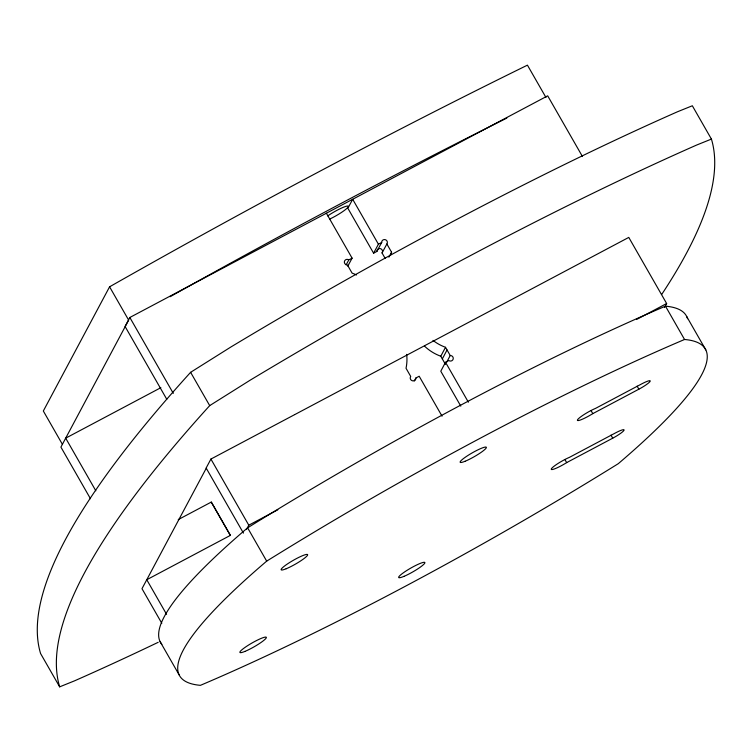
<?xml version="1.0" encoding="UTF-8"?>
<svg xmlns="http://www.w3.org/2000/svg" width="752" height="752" viewBox="0 0 752 752"><rect width="100%" height="100%" fill="white"/><g stroke="black" fill="none" stroke-linecap="round" stroke-linejoin="round"><path stroke-width="1.13" d="M414.324 380.973L415.894 377.993L419.184 376.244L442.054 416.176M445.485 364.429L440.794 356.232L445.522 347.302L443.295 346.428A44.716 43.174 27.9 0 1 432.983 340.402M442.326 358.911L447.055 349.981M445.522 347.302L450.222 355.499A2.867 2.764 27.9 0 1 453.165 359.099A2.867 2.764 27.9 0 1 448.803 360.528L445.513 362.276L440.785 371.206L460.797 406.136M446.538 362.445L450.222 355.499M545.943 97.45L527.434 65.151A1224.124 174.596 -29.8 0 0 109.585 286.803L43.325 411.006L62.397 444.319M582.462 156.538L547.691 95.833L129.833 317.485L125.058 326.443L166.784 399.293M294.493 414.728L210.917 459.058L206.142 468.017L243.432 533.121M206.462 467.847L141.987 588.684L161.802 623.276M246.665 529.173L248.79 525.187L277.845 509.781M664.524 307.512L666.648 303.535L628.775 237.406L294.803 414.568M346.127 264.883L348.806 259.891L352.096 258.152L326.377 213.23M347.809 266.133L352.096 258.152M378.416 244.203L352.688 199.28L347.866 208.257L373.594 253.18L378.416 244.203L381.706 242.454A2.867 2.764 28.2 0 1 385.287 239.672A2.867 2.764 28.2 0 1 386.876 243.986L391.566 252.183A44.716 43.146 28.2 0 0 391.143 254.467M373.594 253.18L376.884 251.431L381.706 242.454M385.174 258.434L382.054 252.963L386.876 243.986M388.887 257.175L391.566 252.183M158.202 642.302A678.727 96.801 -29.8 0 1 74.401 680.898L59.662 686.849L40.58 653.535A3219.218 459.152 -29.8 0 1 190.613 372.315L231.221 346.794A678.727 96.801 -29.8 0 1 677.599 111.719L692.338 105.769L711.42 139.082A3219.218 459.152 -29.8 0 1 661.713 294.427M59.662 686.849A3219.218 459.152 -29.8 0 1 209.695 405.619L250.294 380.098A678.727 96.801 -29.8 0 1 696.672 145.033L711.42 139.082M160.853 387.684L65.687 438.162L95.814 490.774M178.243 519.604L211.321 502.063L230.403 535.368L146.762 579.736L166.577 614.328M636.662 319.44L666.648 303.535M592.802 413.628L638.862 389.198A11.449 1.636 -29.8 0 0 650.142 381.311A11.449 1.636 -29.8 0 0 641.682 383.905L595.622 408.345A13.075 1.861 -29.8 0 0 577.498 419.851A13.075 1.861 -29.8 0 0 592.802 413.628L591.063 410.601M566.67 462.612L612.73 438.181A11.449 1.636 -29.8 0 0 624.01 430.304A11.449 1.636 -29.8 0 0 615.55 432.889L569.49 457.329A13.075 1.861 -29.8 0 0 551.357 468.834A13.075 1.861 -29.8 0 0 566.67 462.612L564.931 459.585M440.794 356.232L438.566 355.358A44.716 43.174 27.9 0 1 424.626 346.221M686.755 316.63L705.827 349.934M161.859 644.332A651.307 92.891 -29.8 0 1 247.615 527.819A534.089 76.178 -29.8 0 1 665.473 306.167L684.546 339.481A651.307 92.891 -29.8 0 1 618.285 463.674A534.089 76.178 -29.8 0 1 200.427 685.335A651.307 92.891 -29.8 0 1 266.687 561.133A534.089 76.178 -29.8 0 1 684.546 339.481M637.132 386.161L638.862 389.198M610.991 435.154L612.73 438.181M445.513 362.276L468.383 402.198M190.613 372.315L209.695 405.619M129.833 317.485L173.298 393.371M210.917 459.058L248.79 525.187M109.585 286.803L128.658 320.117L60.912 447.111L90.466 498.717M247.615 527.819L266.687 561.133M211.256 502.092L230.338 535.405M160.073 641.559L179.145 674.873M665.473 306.167A651.307 92.891 -29.8 0 1 687.544 318.707M170.112 296.72A1224.124 174.596 -29.8 0 1 506.82 118.102M327.75 215.88A15.125 2.162 -29.8 0 1 348.326 206.255A15.125 2.162 -29.8 0 1 329.526 219.161M376.884 251.431A2.867 2.764 28.2 0 1 380.465 248.649A2.867 2.764 28.2 0 1 382.054 252.963M415.894 377.993A2.867 2.764 27.9 0 1 412.312 380.775A2.867 2.764 27.9 0 1 410.724 376.461L406.033 368.264A44.716 43.174 27.9 0 0 406.663 354.371M356.504 274.978A44.716 43.146 28.2 0 0 354.324 273.991L352.096 273.117L347.396 264.92A2.867 2.764 28.2 0 1 344.454 261.32A2.867 2.764 28.2 0 1 348.806 259.891M465.103 461.258A15.125 2.162 -29.8 0 0 486.271 447.863A15.125 2.162 -29.8 0 0 468.327 455.214A15.125 2.162 -29.8 0 0 465.103 461.258M404.059 576.323A15.125 2.162 -29.8 0 0 424.852 562.975A15.125 2.162 -29.8 0 0 406.334 570.787A15.125 2.162 -29.8 0 0 404.059 576.323M286.164 568.756A15.266 2.181 -29.8 0 0 307.53 555.239A15.266 2.181 -29.8 0 0 289.417 562.656A15.266 2.181 -29.8 0 0 286.164 568.756M244.889 651.42A15.266 2.181 -29.8 0 0 266.264 637.893A15.266 2.181 -29.8 0 0 248.151 645.319A15.266 2.181 -29.8 0 0 244.889 651.42"/></g></svg>
